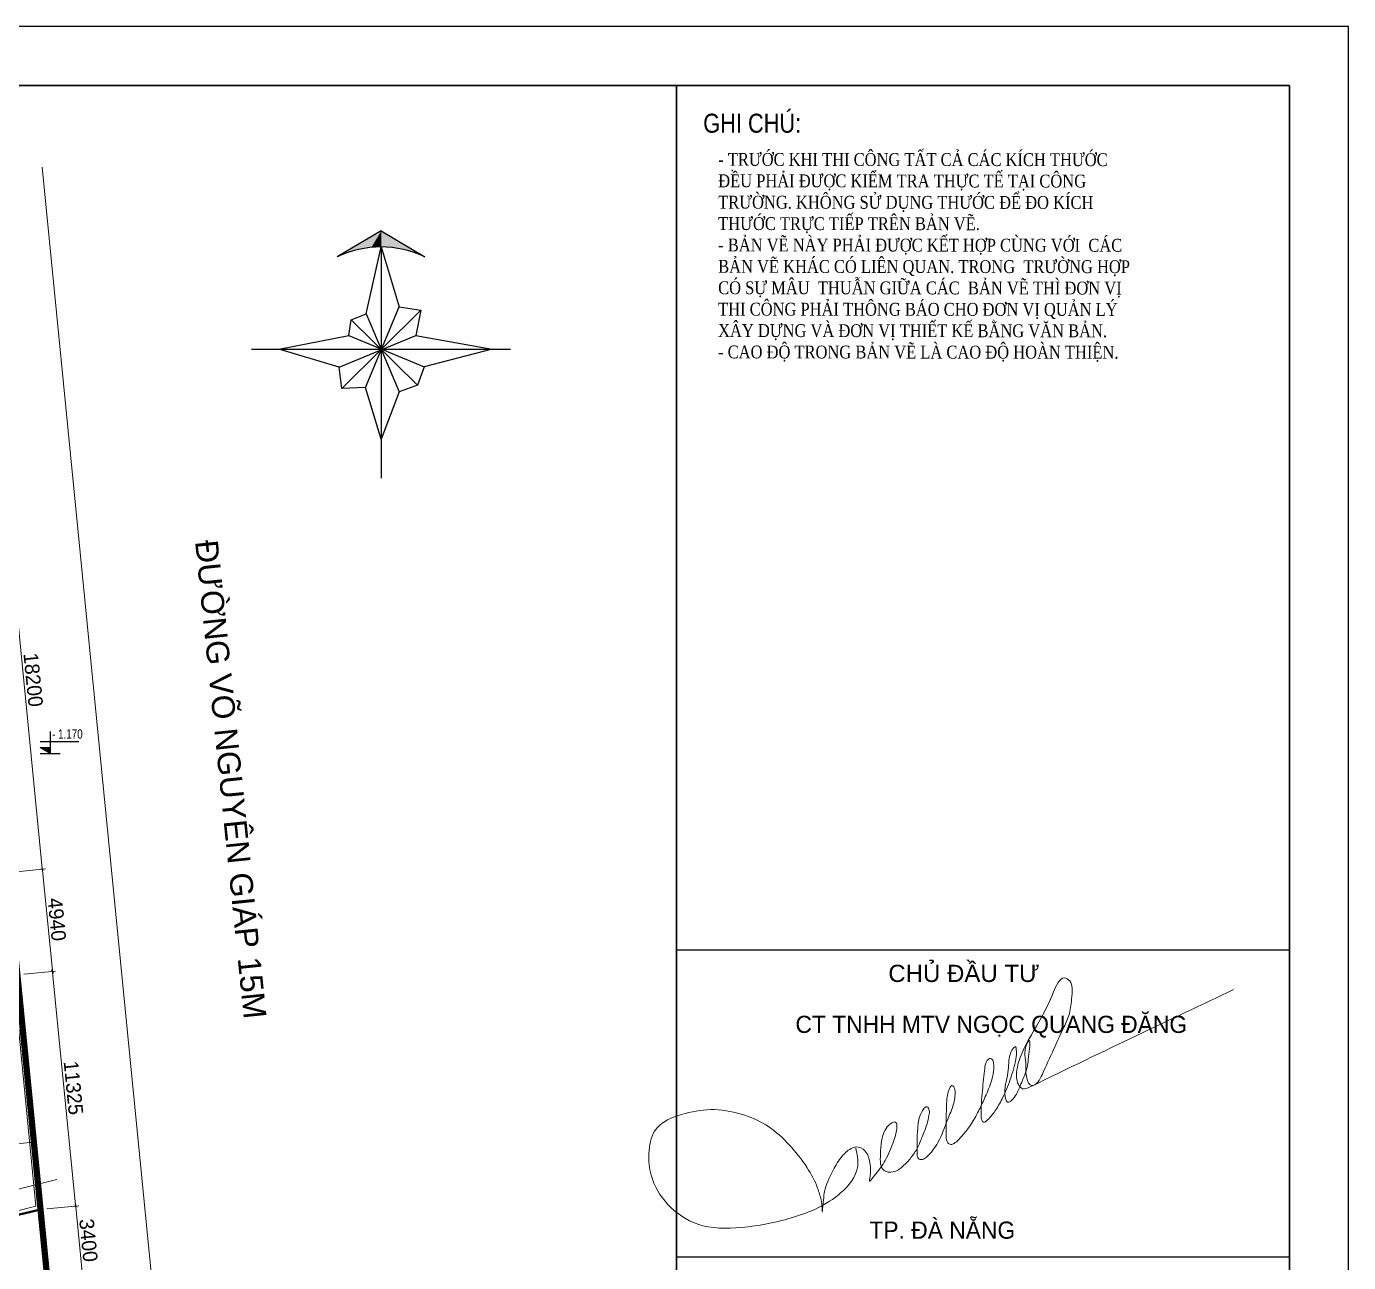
# Model space of a CAD drawing. Header units: millimetres. Extents: x 886808 to 1650903, y -1008069 to 230892.
# Drawn here: x 1019852 to 1083399, y -259732 to -200329 of the extents above; entities that cross this region are included whole.
import ezdxf

# ---------------------------------------------------------------- set-up
doc = ezdxf.new("R2010")
doc.units = ezdxf.units.MM
for name, pattern in [('DASHED', [0.75, 0.5, -0.25]), ('DASHED2', [0.375, 0.25, -0.125]), ('PHANTOM2', [31.75, 15.875, -3.175, 3.175, -3.175, 3.175, -3.175])]:
    doc.linetypes.add(name, pattern=pattern)
doc.layers.get('0').update_dxf_attribs({"lineweight": 0})
for name, color, linetype, lineweight in [('01- NET TUONG- 242', 242, 'Continuous', 40), ('04-Net thay', 150, 'Continuous', 20), ('2l', 2, 'Continuous', 15), ('8l NET TO', 8, 'Continuous', 9), ('A-Wall', 113, 'Continuous', 30), ('A_Dim', 8, 'Continuous', 5), ('DIM', 149, 'Continuous', 13), ('DMANH', 116, 'Continuous', 15), ('G-ANNO-TTLB', 6, 'Continuous', 18), ('KT-Text', 254, 'Continuous', 9), ('Q - TEN PHONG', 7, 'Continuous', 18), ('Text', 250, 'Continuous', 25)]:
    doc.layers.add(name, color=color, linetype=linetype, lineweight=lineweight)
for name, color, linetype in [('0_Kinh', 142, 'Continuous'), ('4', 4, 'Continuous'), ('CUA', 75, 'Continuous'), ('ranhgioi moi', 6, 'Continuous'), ('TUONG', 1, 'Continuous')]:
    doc.layers.add(name, color=color, linetype=linetype)
doc.styles.add('DAT', font='')
doc.styles.add('ISO2', font='')
doc.styles.get("Standard").update_dxf_attribs({"font": 'arial.ttf'})
doc.styles.add('TEXT', font='arial.ttf')
doc.styles.add('TIEU DE L', font='arial.ttf', dxfattribs={"width": 0.75, "height": 450})
doc.styles.add('VNI-Helve-Condense', font='')
doc.styles.add('VNTIMEH', font='vntimeh.shx', dxfattribs={"width": 0.85, "bigfont": 'vns.shx'})
doc.styles.get('DAT').set_extended_font_data('VNI-Helve')
doc.styles.get('ISO2').set_extended_font_data('.VnAvantH')
doc.styles.get('VNI-Helve-Condense').set_extended_font_data('VNI-Helve-Condense')
doc.linetypes.add('Demolish Line1', pattern='A,40,-16,["X",Standard,S=8,R=0,X=-8,Y=-4],-5.6', length=61.6)
doc.dimstyles.new('Copy of 1-100-Ll', dxfattribs={"dimtxt": 700, "dimasz": 150, "dimexe": 150, "dimexo": 300, "dimgap": 90, "dimtad": 1, "dimdec": 0, "dimrnd": 5, "dimzin": 0, "dimtxsty": 'ISO2', "dimblk": 'ARCHTICK', "dimcen": 100, "dimdle": 120, "dimclrd": 256, "dimclre": 256, "dimclrt": 2, "dimadec": 0, "dimazin": 0, "dimtfac": 1, "dimtdec": 0, "dimtix": 1, "dimtmove": 1, "dimatfit": 3, "dimldrblk": 'OPEN30', "dimfxl": 900, "dimtolj": 1, "dimtzin": 0, "dimlwd": 13, "dimlwe": 13, "dimarcsym": 1})

# ---------------------------------------------------------------- blocks, each defined once
blk = doc.blocks.new('*U41', base_point=(344.78, 172.14))
at = {"color": 0}
for points in [[(337.42, 176.5), (337.42, 173.8), (340.41, 173.53)], [(343.32, 172.75), (344.78, 172.14), (337.42, 176.5)], [(337.42, 176.5), (340.41, 173.53), (343.32, 172.75)]]:
    blk.add_solid(points, dxfattribs=at)
blk = doc.blocks.new('*U42', base_point=(337.42, 173.8))
at = {"color": 0}
for points in [[(337.42, 176.5), (329.98, 172.14), (332.8, 173.19)], [(337.42, 176.5), (332.8, 173.19), (335.76, 173.73)], [(335.76, 173.73), (337.42, 173.8), (337.42, 176.5)]]:
    blk.add_solid(points, dxfattribs=at)
blk = doc.blocks.new('HOA GIO')
for p, q in [((0, 15635), (-2789, 13998)), ((0, 15635), (2759, 13998)), ((0, 14623), (0, 0)), ((-2488, 5668), (2502, 10626)), ((-1005, 5751), (1136, 10839)), ((-954, 10396), (1130, 5467)), ((-1905, 10020), (2287, 5882)), ((-2668, 7027), (2178, 9037)), ((-2059, 9029), (2708, 7052)), ((-8201, 8154), (8165, 8154))]:
    blk.add_line(p, q)
blk.add_lwpolyline([(-6484, 8154), (-2059, 9029), (-1905, 10020), (-954, 10396), (0, 14623), (1136, 10839), (2502, 10626), (2178, 9037), (7016, 8154), (2708, 7052), (2287, 5882), (1130, 5467), (-15, 2466), (-1005, 5751), (-2488, 5668), (-2668, 7027), (-6484, 8154)])
blk.add_arc((-15, 8154), 6469, 64.60815, 115.39185)
at = {"xscale": 375, "yscale": 375, "zscale": 375}
for name, p in [('*U42', (0, 14623)), ('*U41', (2759, 13998))]:
    blk.add_blockref(name, p, dxfattribs=at)
blk = doc.blocks.new('coss')
at = {"layer": '0_Kinh'}
blk.add_hatch(color=256, dxfattribs=at).paths.add_polyline_path([(0, 180), (-300, 180), (0, 0)])
for p, q in [((0, 660), (0, 0)), ((-300, 360), (858, 360)), ((0, 0), (-300, 180)), ((-300, 180), (0, 180))]:
    blk.add_line(p, q, dxfattribs=at)
at = {"layer": '4'}
blk.add_line((-300, 0), (300, 0), dxfattribs=at)
blk = doc.blocks.new('_ArchTick')
at = {"color": 0, "linetype": 'ByBlock', "const_width": 0.15}
blk.add_lwpolyline([(-0.5, -0.5), (0.5, 0.5)], dxfattribs=at)
blk = doc.blocks.new('*D198')
at = {"layer": 'A_Dim', "lineweight": 13, "transparency": 16777216}
for p, q in [((1006829, -255267), (1020327, -253937)), ((1020178, -253650), (1020193, -253799)), ((1006919, -254957), (1006934, -255106))]:
    blk.add_line(p, q, dxfattribs=at)
at = {"layer": 'Defpoints', "color": 0, "transparency": 16777216}
for p in [(1020208, -253948), (1020208, -253949), (1006949, -255256)]:
    blk.add_point(p, dxfattribs=at)
at = {"layer": 'A_Dim', "lineweight": 13, "transparency": 16777216, "xscale": 150, "yscale": 150, "zscale": 150}
for p, rotation in [((1020208, -253948), 5.630040722473643), ((1006949, -255255), 185.6300407224736)]:
    blk.add_blockref('_ArchTick', p, dxfattribs=dict(at, rotation=rotation))
at = {"layer": 'A_Dim', "color": 2, "transparency": 16777216, "insert": (1013534, -254152), "char_height": 700, "attachment_point": 5, "rotation": 5.63004, "style": 'ISO2'}
blk.add_mtext('\\A1;13325', dxfattribs=at)
blk = doc.blocks.new('_Open30')
at = {"color": 0, "linetype": 'ByBlock', "lineweight": -2}
for p, q in [((-1, 0.27), (0, 0)), ((0, 0), (-1, -0.27)), ((0, 0), (-1, 0))]:
    blk.add_line(p, q, dxfattribs=at)
blk = doc.blocks.new('*D202')
at = {"layer": 'A_Dim', "lineweight": 13, "transparency": 16777216}
for p, q in [((1020824, -257151), (1022364, -257000)), ((1022560, -260519), (1022203, -256895)), ((1021159, -260536), (1022697, -260385))]:
    blk.add_line(p, q, dxfattribs=at)
at = {"layer": 'Defpoints', "color": 0, "transparency": 16777216}
for p in [(1020525, -257181), (1022215, -257014), (1020860, -260566)]:
    blk.add_point(p, dxfattribs=at)
at = {"layer": 'A_Dim', "lineweight": 13, "transparency": 16777216, "xscale": 150, "yscale": 150, "zscale": 150}
for p, rotation in [((1022215, -257014), 95.62808842099443), ((1022548, -260400), 275.6280884209945)]:
    blk.add_blockref('_ArchTick', p, dxfattribs=dict(at, rotation=rotation))
at = {"layer": 'A_Dim', "color": 2, "transparency": 16777216, "insert": (1022831, -258663), "char_height": 700, "attachment_point": 5, "rotation": 275.62809, "style": 'ISO2'}
blk.add_mtext('\\A1;3400', dxfattribs=at)
blk = doc.blocks.new('*D203')
at = {"layer": 'A_Dim', "lineweight": 13, "transparency": 16777216}
for p, q in [((1019719, -245881), (1021253, -245730)), ((1022226, -257134), (1021092, -245625)), ((1020824, -257151), (1022364, -257000))]:
    blk.add_line(p, q, dxfattribs=at)
at = {"layer": 'Defpoints', "color": 0, "transparency": 16777216}
for p in [(1019420, -245911), (1021104, -245745), (1020525, -257181)]:
    blk.add_point(p, dxfattribs=at)
at = {"layer": 'A_Dim', "lineweight": 13, "transparency": 16777216, "xscale": 150, "yscale": 150, "zscale": 150}
for p, rotation in [((1021104, -245745), 95.62808842099443), ((1022215, -257014), 275.6280884209945)]:
    blk.add_blockref('_ArchTick', p, dxfattribs=dict(at, rotation=rotation))
at = {"layer": 'A_Dim', "color": 2, "transparency": 16777216, "insert": (1022109, -251335), "char_height": 700, "attachment_point": 5, "rotation": 275.62809, "style": 'ISO2'}
blk.add_mtext('\\A1;11325', dxfattribs=at)
blk = doc.blocks.new('*D204')
at = {"layer": 'A_Dim', "lineweight": 13, "transparency": 16777216}
for p, q in [((1019229, -240966), (1020769, -240814)), ((1021116, -245864), (1020608, -240710)), ((1019719, -245881), (1021253, -245730))]:
    blk.add_line(p, q, dxfattribs=at)
at = {"layer": 'Defpoints', "color": 0, "transparency": 16777216}
for p in [(1020620, -240829), (1018931, -240995), (1019420, -245911)]:
    blk.add_point(p, dxfattribs=at)
at = {"layer": 'A_Dim', "lineweight": 13, "transparency": 16777216, "xscale": 150, "yscale": 150, "zscale": 150}
for p, rotation in [((1020620, -240829), 95.62808842099443), ((1021104, -245745), 275.6280884209945)]:
    blk.add_blockref('_ArchTick', p, dxfattribs=dict(at, rotation=rotation))
at = {"layer": 'A_Dim', "color": 2, "transparency": 16777216, "insert": (1021312, -243243), "char_height": 700, "attachment_point": 5, "rotation": 275.62809, "style": 'ISO2'}
blk.add_mtext('\\A1;4940', dxfattribs=at)
blk = doc.blocks.new('*D205')
at = {"layer": 'A_Dim', "lineweight": 13, "transparency": 16777216}
for p, q in [((1017444, -222853), (1018984, -222702)), ((1020631, -240948), (1018823, -222597)), ((1019229, -240966), (1020769, -240814))]:
    blk.add_line(p, q, dxfattribs=at)
at = {"layer": 'Defpoints', "color": 0, "transparency": 16777216}
for p in [(1017146, -222883), (1018835, -222716), (1018931, -240995)]:
    blk.add_point(p, dxfattribs=at)
at = {"layer": 'A_Dim', "lineweight": 13, "transparency": 16777216, "xscale": 150, "yscale": 150, "zscale": 150}
for p, rotation in [((1018835, -222716), 95.62808842099443), ((1020620, -240829), 275.6280884209945)]:
    blk.add_blockref('_ArchTick', p, dxfattribs=dict(at, rotation=rotation))
at = {"layer": 'A_Dim', "color": 2, "transparency": 16777216, "insert": (1020177, -231728), "char_height": 700, "attachment_point": 5, "rotation": 275.62809, "style": 'ISO2'}
blk.add_mtext('\\A1;18200', dxfattribs=at)
blk = doc.blocks.new('A$C083B0C5E')
at = {"layer": 'G-ANNO-TTLB', "lineweight": 9, "transparency": 33554636}
blk.add_spline([(9947, 3851), (10040, 2981), (9201, 1680), (6997, 542), (4454, 38), (2348, 195), (920, 1144), (111, 2546), (4, 3595), (276, 4668), (1740, 5513), (3158, 5699), (4619, 5427), (5750, 4882), (6733, 4024), (7608, 2910), (8113, 1933), (8278, 1363), (8327, 967), (8327, 786), (8395, 1356), (8447, 1770), (8862, 2791), (9286, 3459), (9802, 3864), (9968, 3905), (10385, 3725), (10628, 3148), (10617, 2402), (10600, 2269), (10787, 2456), (11362, 3262), (11754, 4159), (11920, 4770), (11920, 4982), (11880, 5087), (11619, 5021), (11358, 4719), (11134, 3547), (11309, 2771), (11744, 2708), (12212, 2978), (12600, 3393), (12913, 3864), (13138, 4398), (13372, 5011), (13466, 5417), (13480, 5668), (13382, 5837), (13104, 5559), (12936, 4916), (12895, 4232), (12895, 3614), (12960, 3349), (13150, 3311), (13342, 3422), (13899, 4125), (14369, 5244), (14634, 5935), (14719, 6593), (14691, 6734), (14604, 6847), (14352, 6378), (14319, 6100), (14293, 5306), (14293, 4407), (14374, 4106), (14512, 4027), (14728, 4116), (15097, 4485), (15455, 4950), (15846, 5627), (16132, 6233), (16437, 6988), (16571, 7556), (16571, 7936), (16502, 8113), (16416, 8162), (16259, 8056), (16145, 7696), (16036, 6620), (15967, 5400), (15999, 5201), (16085, 5094), (16285, 5210), (16630, 5619), (16978, 6221), (17372, 7155), (17641, 8127), (17661, 8599), (17629, 8724), (17453, 8557), (17361, 8355), (17263, 7479), (17135, 6309), (17235, 6064), (17576, 6302), (17851, 6848), (18129, 7548), (18271, 8378), (18271, 9021), (18155, 8819), (18124, 7846), (18164, 7217), (18404, 6853), (18694, 7021), (18901, 7378), (19468, 8618), (19913, 9586), (20185, 10220), (20321, 11004), (20345, 11549), (20230, 11886), (19973, 12035), (19679, 11811), (19458, 11364), (18759, 9930), (17849, 8210), (17677, 7249), (17761, 6909), (17966, 6704), (18333, 6793), (28106, 11468)], degree=3, dxfattribs=at)

msp = doc.modelspace()

# ---------------------------------------------------------------- linework, layer by layer
at = {"layer": '01- NET TUONG- 242', "transparency": 33554636}
msp.add_lwpolyline([(1020525.5, -257181.2), (1019059.4, -257537.8), (1017924.2, -246058.9), (1019420.5, -245910.6)], close=True, dxfattribs=at)
at = {"layer": '04-Net thay', "linetype": 'Demolish Line1', "ltscale": 40, "transparency": 33554636}
msp.add_lwpolyline([(1015269, -203846.5), (1023242.9, -284737)], dxfattribs=at)
at = {"layer": '2l', "transparency": 33554636}
msp.add_lwpolyline([(1020611.8, -207085.8), (1028362.1, -285705.2)], dxfattribs=at)
at = {"layer": '8l NET TO', "linetype": 'DASHED2', "ltscale": 1000, "transparency": 33554636}
msp.add_lwpolyline([(933677.1, -239285.3), (933777.8, -241959.4), (932744.6, -270686.9), (935943.9, -298332.8), (970090.8, -289565), (1001375.8, -282838.4), (1022753.6, -279776.5), (1016606, -217408.6), (932730.8, -214150.9), (933409, -232164), (933488.8, -234285.3), (933677.1, -239285.3)], dxfattribs=at)
at = {"layer": 'A-Wall', "linetype": 'Continuous', "transparency": 33554636}
for p, q in [((921654.3, -203167.1), (1080561.4, -203167.1)), ((1051094, -203167.1), (1051094, -315881.7)), ((1080561.4, -203167.1), (1080561.4, -315881.7))]:
    msp.add_line(p, q, dxfattribs=at)
at = {"layer": 'A_Dim'}
msp.add_line((1021305.4, -255739.4), (1016982.4, -256814.7), dxfattribs=at)
at = {"layer": 'A_Dim', "transparency": 33554636}
msp.add_lwpolyline([(1020309.5, -257027.9), (1019235.8, -257289.1), (1018142.9, -246238.2), (1019241, -246129.3)], close=True, dxfattribs=at)
at = {"layer": 'CUA', "color": 4, "transparency": 33554636}
for p, q in [((1051093.7, -244708.5), (1080561.4, -244708.5)), ((1051093.7, -259462.4), (1080561.4, -259462.4))]:
    msp.add_line(p, q, dxfattribs=at)
at = {"layer": 'Defpoints', "transparency": 33554636}
msp.add_lwpolyline([(915979, -318719.3), (1083399.1, -318719.3), (1083399.1, -200329.5), (915979, -200329.5)], close=True, dxfattribs=at)
at = {"layer": 'DMANH', "color": 20, "linetype": 'PHANTOM2', "ltscale": 100, "true_color": 0xf52d0a, "transparency": 33554636, "const_width": 300}
msp.add_lwpolyline([(1016605.2, -217386.9), (1021006.3, -262036.6), (1007067.1, -265503.6)], dxfattribs=at)
at = {"layer": 'ranhgioi moi', "linetype": 'DASHED', "ltscale": 50, "transparency": 33554636}
msp.add_lwpolyline([(1016167, -212959.3), (1023496.7, -287312.1)], dxfattribs=at)
at = {"layer": 'TUONG', "transparency": 33554636}
msp.add_line((1080561.4, -203167.1), (1080561.4, -315881.7), dxfattribs=at)

# ---------------------------------------------------------------- block references
at = {"layer": 'DIM', "transparency": 33554636, "xscale": 1.594137350463252, "yscale": 1.594137350463252, "zscale": 1.594137350463252}
msp.add_blockref('coss', (1020995.7, -235266.2), dxfattribs=at)
at = {"layer": 'Text', "transparency": 33554636, "xscale": 0.7602056511368879, "yscale": 0.7602056511368879, "zscale": 0.7602056511368879}
msp.add_blockref('HOA GIO', (1036905.7, -222044.7), dxfattribs=at)
at = {"layer": 'Text', "transparency": 33554636}
msp.add_blockref('A$C083B0C5E', (1049766.6, -258083.3), dxfattribs=at)

# ---------------------------------------------------------------- texts
at = {"layer": 'DIM', "color": 3, "transparency": 33554636, "style": 'TIEU DE L', "width": 0.75}
msp.add_text('- 1.170', height=450, dxfattribs=at).set_placement((1021086.6, -234556.4))
at = {"layer": 'KT-Text', "transparency": 33554636, "style": 'VNI-Helve-Condense'}
msp.add_text('GHI CHÚ:', height=913.93, dxfattribs=at).set_placement((1052380.5, -205436.5))
at = {"layer": 'KT-Text', "transparency": 33554636, "insert": (1053103.7, -206409.1), "char_height": 616.7635, "width": 20006.449, "attachment_point": 1, "rotation": 359.951186, "style": 'VNTIMEH'}
msp.add_mtext('- TR¦íC KHI THI C¤NG TÊT C¶ C¸C KÝCH TH¦íC  ®Òu ph¶i §¦îC KIÓM TRA thùc tÕ T¹I C¤NG  TR¦êNG. kh«ng sö dông th\xadíc ®Ó ®o kÝch  th\xadíc trùc tiÕp trªn b¶n vÏ.\\P- b¶n vÏ nµy ph¶i ®\xadîc kÕt hîp cïng víi  c¸c b¶n vÏ kh¸c cã liªn quan. trong  tr\xadêng hîp cã sù m©u  thuÉn gi÷a c¸c  b¶n vÏ th× ®¬n vÞ thi c«ng ph¶i th«ng b¸o cho ®¬n vÞ qu¶n lý x©y dùng vµ ®¬n vÞ thiÕt kÕ b»ng v¨n b¶n.\\P- cao ®é trong b¶n vÏ lµ cao ®é hoµn thiÖn. ', dxfattribs=at)
at = {"layer": 'Q - TEN PHONG', "transparency": 33554636, "insert": (1030219.8, -236458.3), "char_height": 1095.691, "width": 28963.974, "attachment_point": 2, "rotation": 275.839783, "style": 'DAT'}
msp.add_mtext('{\\fArial|b0|i0|c0|p34;ĐƯỜNG VÕ NGUYÊN GIÁP 15M}', dxfattribs=at)
at = {"layer": 'Text', "transparency": 33554636, "style": 'TEXT'}
msp.add_text('CHỦ ĐẦU TƯ', height=826.41, dxfattribs=at).set_placement((1061277.3, -246248.4))
at = {"layer": 'Text', "transparency": 33554636, "char_height": 826.413, "width": 46056.447, "attachment_point": 1, "style": 'TEXT'}
for s, insert in [('{\\W0.95;CT TNHH MTV NG\\fArial|b0|i0|c0|p34;ỌC QUANG ĐĂNG}', (1056814.7, -247871.2)), ('\\pi-367.35275,l828.34736,t828.34736;{\\W0.95;TP. ĐÀ NẴNG}', (1059907.7, -257760.8))]:
    msp.add_mtext(s, dxfattribs=dict(at, insert=insert))

# ---------------------------------------------------------------- dimensions: what is measured, and where the dimension line sits
at = {"layer": 'A_Dim', "transparency": 33554636}
for base, p1, p2, picture, middle in [((1018834.6, -222716.5), (1018930.8, -240995.5), (1017145.6, -222882.9), '*D205', (1020176.9, -231728.4)), ((1020619.5, -240829), (1019420.5, -245910.6), (1018930.8, -240995.5), '*D204', (1021311.6, -243242.5)), ((1021104, -245744.7), (1020525.4, -257180.9), (1019420.5, -245910.6), '*D203', (1022109.1, -251335.2)), ((1022214.5, -257014.4), (1020860, -260565.9), (1020525.4, -257180.9), '*D202', (1022831.2, -258662.6))]:
    dim = msp.add_linear_dim(base=base, p1=p1, p2=p2, angle=275.628088, dimstyle='Copy of 1-100-Ll', dxfattribs=at)
    dim.commit()
    dim.dimension.update_dxf_attribs({"geometry": picture, "text_midpoint": middle})
dim = msp.add_aligned_dim(p1=(1006948.8, -255255.7), p2=(1020207.7, -253948.7), distance=0.2, dimstyle='Copy of 1-100-Ll', dxfattribs=at)
dim.commit()
dim.dimension.update_dxf_attribs({"geometry": '*D198', "text_midpoint": (1013533.9, -254152.1)})

doc.saveas('drawing.dxf')
